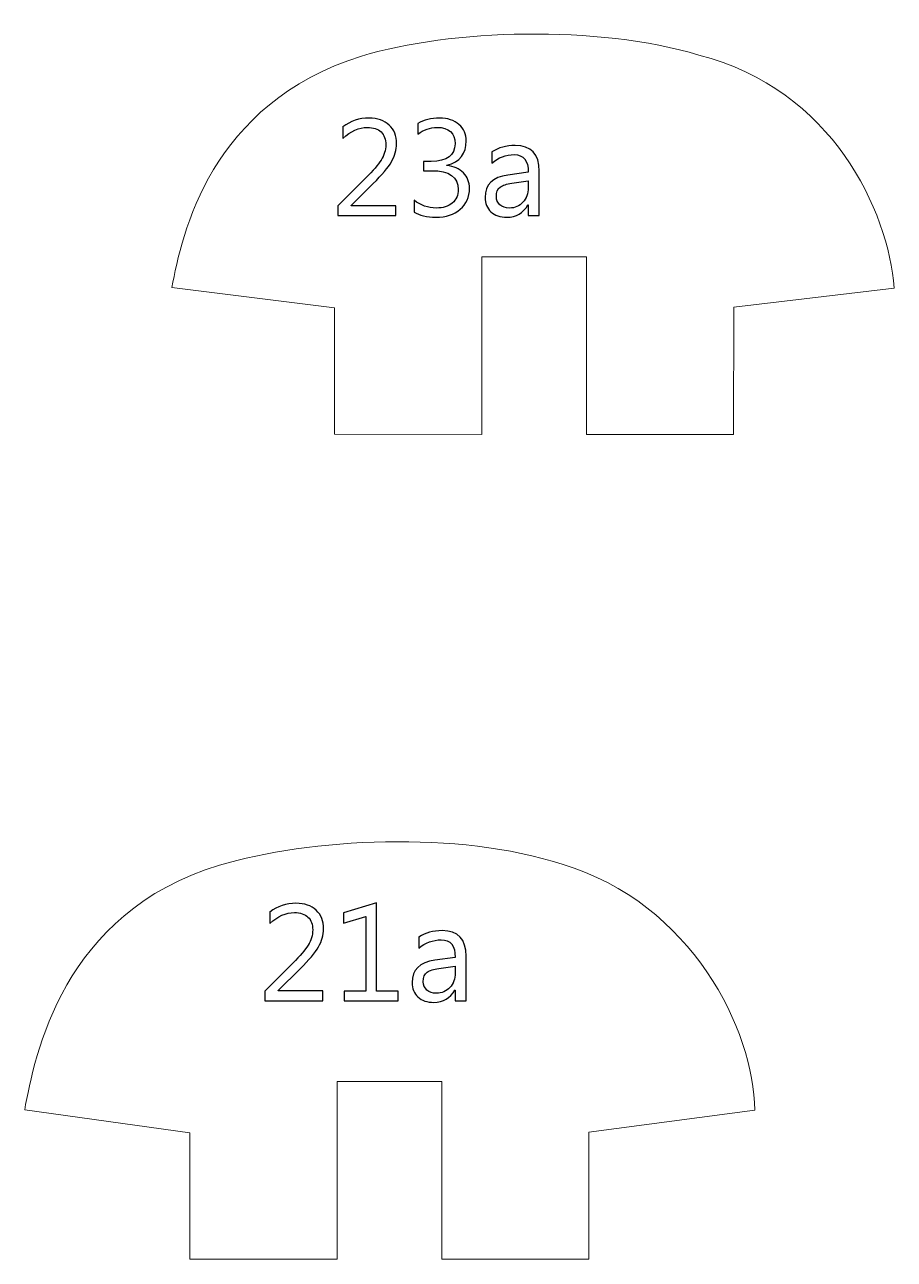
# Model space of a CAD drawing. Header units: centimetres. Extents: x -19.4 to 19.9, y -26.5 to 22.7.
# Drawn here: x -13.939 to -11.25, y -26.228 to -22.411 of the extents above; entities that cross this region are included whole.
import ezdxf

# ---------------------------------------------------------------- set-up
doc = ezdxf.new("R2010")
doc.units = ezdxf.units.CM
doc.header["$MEASUREMENT"] = 0
doc.layers.add('Camada 1', color=7, linetype='Continuous')

msp = doc.modelspace()

# ---------------------------------------------------------------- linework, layer by layer
at = {"layer": 'Camada 1', "color": 7, "lineweight": 9}
for points in [[(-12.52597, -23.12856), (-12.52597, -23.12856), (-12.20152, -23.12856), (-12.20152, -23.12856), (-12.20152, -23.12856), (-12.20152, -23.12856), (-12.20174, -23.67798), (-12.20174, -23.67798), (-12.20174, -23.67798), (-12.20174, -23.67798), (-11.74706, -23.67786), (-11.74706, -23.67786), (-11.74706, -23.67786), (-11.74706, -23.67786), (-11.74676, -23.28445), (-11.74676, -23.28445), (-11.74676, -23.28445), (-11.74676, -23.28445), (-11.24993, -23.22493), (-11.24993, -23.22493), (-11.24993, -23.22493), (-11.26925, -22.98527), (-11.43996, -22.61225), (-11.85421, -22.50441), (-11.85421, -22.50441), (-12.16905, -22.41061), (-12.62076, -22.42408), (-12.89742, -22.50777), (-12.89742, -22.50777), (-13.36666, -22.6547), (-13.45389, -23.05797), (-13.48401, -23.22341), (-13.48401, -23.22341), (-13.48401, -23.22341), (-12.9815, -23.28655), (-12.9815, -23.28655), (-12.9815, -23.28655), (-12.9815, -23.28655), (-12.98144, -23.6772), (-12.98144, -23.6772), (-12.98144, -23.6772), (-12.98144, -23.6772), (-12.52593, -23.67794), (-12.52593, -23.67794), (-12.52593, -23.67794), (-12.52593, -23.67794), (-12.52597, -23.12856), (-12.52597, -23.12856)], [(-12.97341, -25.6787), (-12.97341, -25.6787), (-12.64896, -25.6787), (-12.64896, -25.6787), (-12.64896, -25.6787), (-12.64896, -25.6787), (-12.64918, -26.22812), (-12.64918, -26.22812), (-12.64918, -26.22812), (-12.64918, -26.22812), (-12.1945, -26.228), (-12.1945, -26.228), (-12.1945, -26.228), (-12.1945, -26.228), (-12.1942, -25.83459), (-12.1942, -25.83459), (-12.1942, -25.83459), (-12.1942, -25.83459), (-11.68137, -25.76707), (-11.68137, -25.76707), (-11.68137, -25.76707), (-11.68434, -25.52039), (-11.87505, -25.12606), (-12.27763, -25.00655), (-12.27763, -25.00655), (-12.59716, -24.90106), (-13.06021, -24.92622), (-13.33687, -25.0099), (-13.33687, -25.0099), (-13.82244, -25.15449), (-13.90932, -25.60011), (-13.93944, -25.76555), (-13.93944, -25.76555), (-13.93944, -25.76555), (-13.42894, -25.83669), (-13.42894, -25.83669), (-13.42894, -25.83669), (-13.42894, -25.83669), (-13.42888, -26.22734), (-13.42888, -26.22734), (-13.42888, -26.22734), (-13.42888, -26.22734), (-12.97337, -26.22808), (-12.97337, -26.22808), (-12.97337, -26.22808), (-12.97337, -26.22808), (-12.97341, -25.6787), (-12.97341, -25.6787)]]:
    msp.add_open_spline(points, degree=3, knots=[0, 0, 0, 0, 0.0769231, 0.0769231, 0.0769231, 0.0769231, 0.1538462, 0.1538462, 0.1538462, 0.1538462, 0.2307692, 0.2307692, 0.2307692, 0.2307692, 0.3076923, 0.3076923, 0.3076923, 0.3076923, 0.3846154, 0.3846154, 0.3846154, 0.3846154, 0.4615385, 0.4615385, 0.4615385, 0.4615385, 0.5384615, 0.5384615, 0.5384615, 0.5384615, 0.6153846, 0.6153846, 0.6153846, 0.6153846, 0.6923077, 0.6923077, 0.6923077, 0.6923077, 0.7692308, 0.7692308, 0.7692308, 0.7692308, 0.8461538, 0.8461538, 0.8461538, 0.8461538, 1, 1, 1, 1], dxfattribs=at)
at = {"layer": 'Camada 1', "color": 7}
for points, knots in [([(-12.79188, -23.00084), (-12.79188, -23.00084), (-12.97053, -23.00084), (-12.97053, -23.00084), (-12.97053, -23.00084), (-12.97053, -23.00084), (-12.97053, -22.97078), (-12.97053, -22.97078), (-12.97053, -22.97078), (-12.97053, -22.97078), (-12.88417, -22.88414), (-12.88417, -22.88414), (-12.88417, -22.88414), (-12.86209, -22.86206), (-12.84635, -22.84371), (-12.83697, -22.82903), (-12.83697, -22.82903), (-12.82751, -22.81436), (-12.82279, -22.79862), (-12.82279, -22.78197), (-12.82279, -22.78197), (-12.82279, -22.7649), (-12.82766, -22.75163), (-12.83746, -22.74225), (-12.83746, -22.74225), (-12.84727, -22.73287), (-12.86117, -22.72821), (-12.87923, -22.72821), (-12.87923, -22.72821), (-12.90569, -22.72821), (-12.93102, -22.7395), (-12.95529, -22.76208), (-12.95529, -22.76208), (-12.95529, -22.76208), (-12.95529, -22.72652), (-12.95529, -22.72652), (-12.95529, -22.72652), (-12.93215, -22.70845), (-12.9052, -22.69942), (-12.87451, -22.69942), (-12.87451, -22.69942), (-12.84805, -22.69942), (-12.82723, -22.70662), (-12.81206, -22.72094), (-12.81206, -22.72094), (-12.79689, -22.73526), (-12.78934, -22.75453), (-12.78934, -22.77866), (-12.78934, -22.77866), (-12.78934, -22.79764), (-12.79456, -22.81626), (-12.80508, -22.8344), (-12.80508, -22.8344), (-12.81552, -22.85253), (-12.83436, -22.87504), (-12.86152, -22.90192), (-12.86152, -22.90192), (-12.86152, -22.90192), (-12.92989, -22.96951), (-12.92989, -22.96951), (-12.92989, -22.96951), (-12.92989, -22.96951), (-12.92989, -22.97036), (-12.92989, -22.97036), (-12.92989, -22.97036), (-12.92989, -22.97036), (-12.79188, -22.97036), (-12.79188, -22.97036), (-12.79188, -22.97036), (-12.79188, -22.97036), (-12.79188, -23.00084), (-12.79188, -23.00084)], [0, 0, 0, 0, 0.0526316, 0.0526316, 0.0526316, 0.0526316, 0.1052632, 0.1052632, 0.1052632, 0.1052632, 0.1578947, 0.1578947, 0.1578947, 0.1578947, 0.2105263, 0.2105263, 0.2105263, 0.2105263, 0.2631579, 0.2631579, 0.2631579, 0.2631579, 0.3157895, 0.3157895, 0.3157895, 0.3157895, 0.3684211, 0.3684211, 0.3684211, 0.3684211, 0.4210526, 0.4210526, 0.4210526, 0.4210526, 0.4736842, 0.4736842, 0.4736842, 0.4736842, 0.5263158, 0.5263158, 0.5263158, 0.5263158, 0.5789474, 0.5789474, 0.5789474, 0.5789474, 0.6315789, 0.6315789, 0.6315789, 0.6315789, 0.6842105, 0.6842105, 0.6842105, 0.6842105, 0.7368421, 0.7368421, 0.7368421, 0.7368421, 0.7894737, 0.7894737, 0.7894737, 0.7894737, 0.8421053, 0.8421053, 0.8421053, 0.8421053, 0.8947368, 0.8947368, 0.8947368, 0.8947368, 1, 1, 1, 1]), ([(-12.73516, -22.98983), (-12.73516, -22.98983), (-12.73516, -22.95343), (-12.73516, -22.95343), (-12.73516, -22.95343), (-12.71491, -22.96951), (-12.69198, -22.97756), (-12.6665, -22.97756), (-12.6665, -22.97756), (-12.64576, -22.97756), (-12.62925, -22.97241), (-12.6169, -22.96203), (-12.6169, -22.96203), (-12.60456, -22.95166), (-12.59842, -22.93769), (-12.59842, -22.92019), (-12.59842, -22.92019), (-12.59842, -22.88139), (-12.62593, -22.86198), (-12.6809, -22.86198), (-12.6809, -22.86198), (-12.6809, -22.86198), (-12.70552, -22.86198), (-12.70552, -22.86198), (-12.70552, -22.86198), (-12.70552, -22.86198), (-12.70552, -22.8332), (-12.70552, -22.8332), (-12.70552, -22.8332), (-12.70552, -22.8332), (-12.6821, -22.8332), (-12.6821, -22.8332), (-12.6821, -22.8332), (-12.63306, -22.8332), (-12.60858, -22.81499), (-12.60858, -22.77866), (-12.60858, -22.77866), (-12.60858, -22.745), (-12.62728, -22.72821), (-12.66467, -22.72821), (-12.66467, -22.72821), (-12.68555, -22.72821), (-12.70524, -22.73526), (-12.72373, -22.74938), (-12.72373, -22.74938), (-12.72373, -22.74938), (-12.72373, -22.71636), (-12.72373, -22.71636), (-12.72373, -22.71636), (-12.70468, -22.70507), (-12.68217, -22.69942), (-12.65627, -22.69942), (-12.65627, -22.69942), (-12.6313, -22.69942), (-12.61133, -22.70605), (-12.5963, -22.71925), (-12.5963, -22.71925), (-12.58134, -22.73251), (-12.57386, -22.74945), (-12.57386, -22.77012), (-12.57386, -22.77012), (-12.57386, -22.80914), (-12.59369, -22.83426), (-12.63341, -22.8454), (-12.63341, -22.8454), (-12.63341, -22.8454), (-12.63341, -22.84625), (-12.63341, -22.84625), (-12.63341, -22.84625), (-12.61211, -22.8483), (-12.59517, -22.85578), (-12.58261, -22.86869), (-12.58261, -22.86869), (-12.56998, -22.8816), (-12.5637, -22.89769), (-12.5637, -22.91695), (-12.5637, -22.91695), (-12.5637, -22.94362), (-12.57323, -22.96507), (-12.59235, -22.98144), (-12.59235, -22.98144), (-12.61147, -22.99774), (-12.63666, -23.00592), (-12.66792, -23.00592), (-12.66792, -23.00592), (-12.69607, -23.00592), (-12.7185, -23.00056), (-12.73516, -22.98983)], [0, 0, 0, 0, 0.0434783, 0.0434783, 0.0434783, 0.0434783, 0.0869565, 0.0869565, 0.0869565, 0.0869565, 0.1304348, 0.1304348, 0.1304348, 0.1304348, 0.173913, 0.173913, 0.173913, 0.173913, 0.2173913, 0.2173913, 0.2173913, 0.2173913, 0.2608696, 0.2608696, 0.2608696, 0.2608696, 0.3043478, 0.3043478, 0.3043478, 0.3043478, 0.3478261, 0.3478261, 0.3478261, 0.3478261, 0.3913043, 0.3913043, 0.3913043, 0.3913043, 0.4347826, 0.4347826, 0.4347826, 0.4347826, 0.4782609, 0.4782609, 0.4782609, 0.4782609, 0.5217391, 0.5217391, 0.5217391, 0.5217391, 0.5652174, 0.5652174, 0.5652174, 0.5652174, 0.6086957, 0.6086957, 0.6086957, 0.6086957, 0.6521739, 0.6521739, 0.6521739, 0.6521739, 0.6956522, 0.6956522, 0.6956522, 0.6956522, 0.7391304, 0.7391304, 0.7391304, 0.7391304, 0.7826087, 0.7826087, 0.7826087, 0.7826087, 0.826087, 0.826087, 0.826087, 0.826087, 0.8695652, 0.8695652, 0.8695652, 0.8695652, 0.9130435, 0.9130435, 0.9130435, 0.9130435, 1, 1, 1, 1]), ([(-12.34822, -23.00084), (-12.34822, -23.00084), (-12.38209, -23.00084), (-12.38209, -23.00084), (-12.38209, -23.00084), (-12.38209, -23.00084), (-12.38209, -22.96775), (-12.38209, -22.96775), (-12.38209, -22.96775), (-12.38209, -22.96775), (-12.38294, -22.96775), (-12.38294, -22.96775), (-12.38294, -22.96775), (-12.39768, -22.99322), (-12.41934, -23.00592), (-12.44806, -23.00592), (-12.44806, -23.00592), (-12.46916, -23.00592), (-12.48567, -23.00035), (-12.49759, -22.98913), (-12.49759, -22.98913), (-12.50952, -22.97798), (-12.51544, -22.96316), (-12.51544, -22.94468), (-12.51544, -22.94468), (-12.51544, -22.90509), (-12.49216, -22.88202), (-12.44559, -22.87553), (-12.44559, -22.87553), (-12.44559, -22.87553), (-12.38209, -22.86664), (-12.38209, -22.86664), (-12.38209, -22.86664), (-12.38209, -22.83052), (-12.39663, -22.81245), (-12.42569, -22.81245), (-12.42569, -22.81245), (-12.45117, -22.81245), (-12.47417, -22.8212), (-12.4947, -22.8387), (-12.4947, -22.8387), (-12.4947, -22.8387), (-12.4947, -22.80399), (-12.4947, -22.80399), (-12.4947, -22.80399), (-12.47389, -22.79072), (-12.44997, -22.78409), (-12.4228, -22.78409), (-12.4228, -22.78409), (-12.37306, -22.78409), (-12.34822, -22.81041), (-12.34822, -22.86311), (-12.34822, -22.86311), (-12.34822, -22.86311), (-12.34822, -23.00084), (-12.34822, -23.00084)], [0, 0, 0, 0, 0.0666667, 0.0666667, 0.0666667, 0.0666667, 0.1333333, 0.1333333, 0.1333333, 0.1333333, 0.2, 0.2, 0.2, 0.2, 0.2666667, 0.2666667, 0.2666667, 0.2666667, 0.3333333, 0.3333333, 0.3333333, 0.3333333, 0.4, 0.4, 0.4, 0.4, 0.4666667, 0.4666667, 0.4666667, 0.4666667, 0.5333333, 0.5333333, 0.5333333, 0.5333333, 0.6, 0.6, 0.6, 0.6, 0.6666667, 0.6666667, 0.6666667, 0.6666667, 0.7333333, 0.7333333, 0.7333333, 0.7333333, 0.8, 0.8, 0.8, 0.8, 0.8666667, 0.8666667, 0.8666667, 0.8666667, 1, 1, 1, 1]), ([(-12.38209, -22.89373), (-12.38209, -22.89373), (-12.43317, -22.90079), (-12.43317, -22.90079), (-12.43317, -22.90079), (-12.44891, -22.90298), (-12.46076, -22.90693), (-12.46873, -22.9125), (-12.46873, -22.9125), (-12.47671, -22.91815), (-12.48073, -22.92803), (-12.48073, -22.94228), (-12.48073, -22.94228), (-12.48073, -22.95265), (-12.47706, -22.96112), (-12.46965, -22.96768), (-12.46965, -22.96768), (-12.46231, -22.97424), (-12.45244, -22.97756), (-12.44023, -22.97756), (-12.44023, -22.97756), (-12.42337, -22.97756), (-12.40947, -22.97163), (-12.39853, -22.95985), (-12.39853, -22.95985), (-12.38759, -22.94799), (-12.38209, -22.93304), (-12.38209, -22.9149), (-12.38209, -22.9149), (-12.38209, -22.9149), (-12.38209, -22.89373), (-12.38209, -22.89373)], [0, 0, 0, 0, 0.1111111, 0.1111111, 0.1111111, 0.1111111, 0.2222222, 0.2222222, 0.2222222, 0.2222222, 0.3333333, 0.3333333, 0.3333333, 0.3333333, 0.4444444, 0.4444444, 0.4444444, 0.4444444, 0.5555556, 0.5555556, 0.5555556, 0.5555556, 0.6666667, 0.6666667, 0.6666667, 0.6666667, 0.7777778, 0.7777778, 0.7777778, 0.7777778, 1, 1, 1, 1]), ([(-13.01772, -25.42862), (-13.01772, -25.42862), (-13.19637, -25.42862), (-13.19637, -25.42862), (-13.19637, -25.42862), (-13.19637, -25.42862), (-13.19637, -25.39856), (-13.19637, -25.39856), (-13.19637, -25.39856), (-13.19637, -25.39856), (-13.11001, -25.31192), (-13.11001, -25.31192), (-13.11001, -25.31192), (-13.08793, -25.28984), (-13.07219, -25.27149), (-13.06281, -25.25681), (-13.06281, -25.25681), (-13.05335, -25.24214), (-13.04863, -25.2264), (-13.04863, -25.20975), (-13.04863, -25.20975), (-13.04863, -25.19268), (-13.0535, -25.17941), (-13.0633, -25.17003), (-13.0633, -25.17003), (-13.07311, -25.16065), (-13.08701, -25.15599), (-13.10507, -25.15599), (-13.10507, -25.15599), (-13.13153, -25.15599), (-13.15686, -25.16728), (-13.18113, -25.18986), (-13.18113, -25.18986), (-13.18113, -25.18986), (-13.18113, -25.1543), (-13.18113, -25.1543), (-13.18113, -25.1543), (-13.15799, -25.13623), (-13.13104, -25.1272), (-13.10035, -25.1272), (-13.10035, -25.1272), (-13.07389, -25.1272), (-13.05307, -25.1344), (-13.0379, -25.14872), (-13.0379, -25.14872), (-13.02273, -25.16304), (-13.01518, -25.18231), (-13.01518, -25.20644), (-13.01518, -25.20644), (-13.01518, -25.22542), (-13.0204, -25.24404), (-13.03092, -25.26218), (-13.03092, -25.26218), (-13.04136, -25.28031), (-13.0602, -25.30282), (-13.08736, -25.3297), (-13.08736, -25.3297), (-13.08736, -25.3297), (-13.15573, -25.39729), (-13.15573, -25.39729), (-13.15573, -25.39729), (-13.15573, -25.39729), (-13.15573, -25.39814), (-13.15573, -25.39814), (-13.15573, -25.39814), (-13.15573, -25.39814), (-13.01772, -25.39814), (-13.01772, -25.39814), (-13.01772, -25.39814), (-13.01772, -25.39814), (-13.01772, -25.42862), (-13.01772, -25.42862)], [0, 0, 0, 0, 0.0526316, 0.0526316, 0.0526316, 0.0526316, 0.1052632, 0.1052632, 0.1052632, 0.1052632, 0.1578947, 0.1578947, 0.1578947, 0.1578947, 0.2105263, 0.2105263, 0.2105263, 0.2105263, 0.2631579, 0.2631579, 0.2631579, 0.2631579, 0.3157895, 0.3157895, 0.3157895, 0.3157895, 0.3684211, 0.3684211, 0.3684211, 0.3684211, 0.4210526, 0.4210526, 0.4210526, 0.4210526, 0.4736842, 0.4736842, 0.4736842, 0.4736842, 0.5263158, 0.5263158, 0.5263158, 0.5263158, 0.5789474, 0.5789474, 0.5789474, 0.5789474, 0.6315789, 0.6315789, 0.6315789, 0.6315789, 0.6842105, 0.6842105, 0.6842105, 0.6842105, 0.7368421, 0.7368421, 0.7368421, 0.7368421, 0.7894737, 0.7894737, 0.7894737, 0.7894737, 0.8421053, 0.8421053, 0.8421053, 0.8421053, 0.8947368, 0.8947368, 0.8947368, 0.8947368, 1, 1, 1, 1]), ([(-12.78404, -25.42862), (-12.78404, -25.42862), (-12.95168, -25.42862), (-12.95168, -25.42862), (-12.95168, -25.42862), (-12.95168, -25.42862), (-12.95168, -25.39899), (-12.95168, -25.39899), (-12.95168, -25.39899), (-12.95168, -25.39899), (-12.8848, -25.39899), (-12.8848, -25.39899), (-12.8848, -25.39899), (-12.8848, -25.39899), (-12.8848, -25.16855), (-12.8848, -25.16855), (-12.8848, -25.16855), (-12.8848, -25.16855), (-12.95338, -25.18901), (-12.95338, -25.18901), (-12.95338, -25.18901), (-12.95338, -25.18901), (-12.95338, -25.15684), (-12.95338, -25.15684), (-12.95338, -25.15684), (-12.95338, -25.15684), (-12.85093, -25.12551), (-12.85093, -25.12551), (-12.85093, -25.12551), (-12.85093, -25.12551), (-12.85093, -25.39899), (-12.85093, -25.39899), (-12.85093, -25.39899), (-12.85093, -25.39899), (-12.78404, -25.39899), (-12.78404, -25.39899), (-12.78404, -25.39899), (-12.78404, -25.39899), (-12.78404, -25.42862), (-12.78404, -25.42862)], [0, 0, 0, 0, 0.0909091, 0.0909091, 0.0909091, 0.0909091, 0.1818182, 0.1818182, 0.1818182, 0.1818182, 0.2727273, 0.2727273, 0.2727273, 0.2727273, 0.3636364, 0.3636364, 0.3636364, 0.3636364, 0.4545455, 0.4545455, 0.4545455, 0.4545455, 0.5454545, 0.5454545, 0.5454545, 0.5454545, 0.6363636, 0.6363636, 0.6363636, 0.6363636, 0.7272727, 0.7272727, 0.7272727, 0.7272727, 0.8181818, 0.8181818, 0.8181818, 0.8181818, 1, 1, 1, 1]), ([(-12.57406, -25.42862), (-12.57406, -25.42862), (-12.60793, -25.42862), (-12.60793, -25.42862), (-12.60793, -25.42862), (-12.60793, -25.42862), (-12.60793, -25.39553), (-12.60793, -25.39553), (-12.60793, -25.39553), (-12.60793, -25.39553), (-12.60878, -25.39553), (-12.60878, -25.39553), (-12.60878, -25.39553), (-12.62352, -25.421), (-12.64518, -25.4337), (-12.6739, -25.4337), (-12.6739, -25.4337), (-12.695, -25.4337), (-12.71151, -25.42813), (-12.72343, -25.41691), (-12.72343, -25.41691), (-12.73536, -25.40576), (-12.74128, -25.39094), (-12.74128, -25.37246), (-12.74128, -25.37246), (-12.74128, -25.33287), (-12.718, -25.3098), (-12.67143, -25.30331), (-12.67143, -25.30331), (-12.67143, -25.30331), (-12.60793, -25.29442), (-12.60793, -25.29442), (-12.60793, -25.29442), (-12.60793, -25.2583), (-12.62247, -25.24023), (-12.65153, -25.24023), (-12.65153, -25.24023), (-12.67701, -25.24023), (-12.70001, -25.24898), (-12.72054, -25.26648), (-12.72054, -25.26648), (-12.72054, -25.26648), (-12.72054, -25.23177), (-12.72054, -25.23177), (-12.72054, -25.23177), (-12.69973, -25.2185), (-12.67581, -25.21187), (-12.64864, -25.21187), (-12.64864, -25.21187), (-12.5989, -25.21187), (-12.57406, -25.23819), (-12.57406, -25.29089), (-12.57406, -25.29089), (-12.57406, -25.29089), (-12.57406, -25.42862), (-12.57406, -25.42862)], [0, 0, 0, 0, 0.0666667, 0.0666667, 0.0666667, 0.0666667, 0.1333333, 0.1333333, 0.1333333, 0.1333333, 0.2, 0.2, 0.2, 0.2, 0.2666667, 0.2666667, 0.2666667, 0.2666667, 0.3333333, 0.3333333, 0.3333333, 0.3333333, 0.4, 0.4, 0.4, 0.4, 0.4666667, 0.4666667, 0.4666667, 0.4666667, 0.5333333, 0.5333333, 0.5333333, 0.5333333, 0.6, 0.6, 0.6, 0.6, 0.6666667, 0.6666667, 0.6666667, 0.6666667, 0.7333333, 0.7333333, 0.7333333, 0.7333333, 0.8, 0.8, 0.8, 0.8, 0.8666667, 0.8666667, 0.8666667, 0.8666667, 1, 1, 1, 1]), ([(-12.60793, -25.32151), (-12.60793, -25.32151), (-12.65901, -25.32857), (-12.65901, -25.32857), (-12.65901, -25.32857), (-12.67475, -25.33076), (-12.6866, -25.33471), (-12.69457, -25.34028), (-12.69457, -25.34028), (-12.70255, -25.34593), (-12.70657, -25.35581), (-12.70657, -25.37006), (-12.70657, -25.37006), (-12.70657, -25.38043), (-12.7029, -25.3889), (-12.69549, -25.39546), (-12.69549, -25.39546), (-12.68815, -25.40202), (-12.67828, -25.40534), (-12.66607, -25.40534), (-12.66607, -25.40534), (-12.64921, -25.40534), (-12.63531, -25.39941), (-12.62437, -25.38763), (-12.62437, -25.38763), (-12.61343, -25.37577), (-12.60793, -25.36082), (-12.60793, -25.34268), (-12.60793, -25.34268), (-12.60793, -25.34268), (-12.60793, -25.32151), (-12.60793, -25.32151)], [0, 0, 0, 0, 0.1111111, 0.1111111, 0.1111111, 0.1111111, 0.2222222, 0.2222222, 0.2222222, 0.2222222, 0.3333333, 0.3333333, 0.3333333, 0.3333333, 0.4444444, 0.4444444, 0.4444444, 0.4444444, 0.5555556, 0.5555556, 0.5555556, 0.5555556, 0.6666667, 0.6666667, 0.6666667, 0.6666667, 0.7777778, 0.7777778, 0.7777778, 0.7777778, 1, 1, 1, 1])]:
    msp.add_open_spline(points, degree=3, knots=knots, dxfattribs=at)
at = {"layer": 'Camada 1', "color": 250, "lineweight": 9}
for points, knots in [([(-12.79188, -23.00084), (-12.79188, -23.00084), (-12.97053, -23.00084), (-12.97053, -23.00084), (-12.97053, -23.00084), (-12.97053, -23.00084), (-12.97053, -22.97078), (-12.97053, -22.97078), (-12.97053, -22.97078), (-12.97053, -22.97078), (-12.88417, -22.88414), (-12.88417, -22.88414), (-12.88417, -22.88414), (-12.86209, -22.86206), (-12.84635, -22.84371), (-12.83697, -22.82903), (-12.83697, -22.82903), (-12.82751, -22.81436), (-12.82279, -22.79862), (-12.82279, -22.78197), (-12.82279, -22.78197), (-12.82279, -22.7649), (-12.82766, -22.75163), (-12.83746, -22.74225), (-12.83746, -22.74225), (-12.84727, -22.73287), (-12.86117, -22.72821), (-12.87923, -22.72821), (-12.87923, -22.72821), (-12.90569, -22.72821), (-12.93102, -22.7395), (-12.95529, -22.76208), (-12.95529, -22.76208), (-12.95529, -22.76208), (-12.95529, -22.72652), (-12.95529, -22.72652), (-12.95529, -22.72652), (-12.93215, -22.70845), (-12.9052, -22.69942), (-12.87451, -22.69942), (-12.87451, -22.69942), (-12.84805, -22.69942), (-12.82723, -22.70662), (-12.81206, -22.72094), (-12.81206, -22.72094), (-12.79689, -22.73526), (-12.78934, -22.75453), (-12.78934, -22.77866), (-12.78934, -22.77866), (-12.78934, -22.79764), (-12.79456, -22.81626), (-12.80508, -22.8344), (-12.80508, -22.8344), (-12.81552, -22.85253), (-12.83436, -22.87504), (-12.86152, -22.90192), (-12.86152, -22.90192), (-12.86152, -22.90192), (-12.92989, -22.96951), (-12.92989, -22.96951), (-12.92989, -22.96951), (-12.92989, -22.96951), (-12.92989, -22.97036), (-12.92989, -22.97036), (-12.92989, -22.97036), (-12.92989, -22.97036), (-12.79188, -22.97036), (-12.79188, -22.97036), (-12.79188, -22.97036), (-12.79188, -22.97036), (-12.79188, -23.00084), (-12.79188, -23.00084)], [0, 0, 0, 0, 0.0526316, 0.0526316, 0.0526316, 0.0526316, 0.1052632, 0.1052632, 0.1052632, 0.1052632, 0.1578947, 0.1578947, 0.1578947, 0.1578947, 0.2105263, 0.2105263, 0.2105263, 0.2105263, 0.2631579, 0.2631579, 0.2631579, 0.2631579, 0.3157895, 0.3157895, 0.3157895, 0.3157895, 0.3684211, 0.3684211, 0.3684211, 0.3684211, 0.4210526, 0.4210526, 0.4210526, 0.4210526, 0.4736842, 0.4736842, 0.4736842, 0.4736842, 0.5263158, 0.5263158, 0.5263158, 0.5263158, 0.5789474, 0.5789474, 0.5789474, 0.5789474, 0.6315789, 0.6315789, 0.6315789, 0.6315789, 0.6842105, 0.6842105, 0.6842105, 0.6842105, 0.7368421, 0.7368421, 0.7368421, 0.7368421, 0.7894737, 0.7894737, 0.7894737, 0.7894737, 0.8421053, 0.8421053, 0.8421053, 0.8421053, 0.8947368, 0.8947368, 0.8947368, 0.8947368, 1, 1, 1, 1]), ([(-12.73516, -22.98983), (-12.73516, -22.98983), (-12.73516, -22.95343), (-12.73516, -22.95343), (-12.73516, -22.95343), (-12.71491, -22.96951), (-12.69198, -22.97756), (-12.6665, -22.97756), (-12.6665, -22.97756), (-12.64576, -22.97756), (-12.62925, -22.97241), (-12.6169, -22.96203), (-12.6169, -22.96203), (-12.60456, -22.95166), (-12.59842, -22.93769), (-12.59842, -22.92019), (-12.59842, -22.92019), (-12.59842, -22.88139), (-12.62593, -22.86198), (-12.6809, -22.86198), (-12.6809, -22.86198), (-12.6809, -22.86198), (-12.70552, -22.86198), (-12.70552, -22.86198), (-12.70552, -22.86198), (-12.70552, -22.86198), (-12.70552, -22.8332), (-12.70552, -22.8332), (-12.70552, -22.8332), (-12.70552, -22.8332), (-12.6821, -22.8332), (-12.6821, -22.8332), (-12.6821, -22.8332), (-12.63306, -22.8332), (-12.60858, -22.81499), (-12.60858, -22.77866), (-12.60858, -22.77866), (-12.60858, -22.745), (-12.62728, -22.72821), (-12.66467, -22.72821), (-12.66467, -22.72821), (-12.68555, -22.72821), (-12.70524, -22.73526), (-12.72373, -22.74938), (-12.72373, -22.74938), (-12.72373, -22.74938), (-12.72373, -22.71636), (-12.72373, -22.71636), (-12.72373, -22.71636), (-12.70468, -22.70507), (-12.68217, -22.69942), (-12.65627, -22.69942), (-12.65627, -22.69942), (-12.6313, -22.69942), (-12.61133, -22.70605), (-12.5963, -22.71925), (-12.5963, -22.71925), (-12.58134, -22.73251), (-12.57386, -22.74945), (-12.57386, -22.77012), (-12.57386, -22.77012), (-12.57386, -22.80914), (-12.59369, -22.83426), (-12.63341, -22.8454), (-12.63341, -22.8454), (-12.63341, -22.8454), (-12.63341, -22.84625), (-12.63341, -22.84625), (-12.63341, -22.84625), (-12.61211, -22.8483), (-12.59517, -22.85578), (-12.58261, -22.86869), (-12.58261, -22.86869), (-12.56998, -22.8816), (-12.5637, -22.89769), (-12.5637, -22.91695), (-12.5637, -22.91695), (-12.5637, -22.94362), (-12.57323, -22.96507), (-12.59235, -22.98144), (-12.59235, -22.98144), (-12.61147, -22.99774), (-12.63666, -23.00592), (-12.66792, -23.00592), (-12.66792, -23.00592), (-12.69607, -23.00592), (-12.7185, -23.00056), (-12.73516, -22.98983)], [0, 0, 0, 0, 0.0434783, 0.0434783, 0.0434783, 0.0434783, 0.0869565, 0.0869565, 0.0869565, 0.0869565, 0.1304348, 0.1304348, 0.1304348, 0.1304348, 0.173913, 0.173913, 0.173913, 0.173913, 0.2173913, 0.2173913, 0.2173913, 0.2173913, 0.2608696, 0.2608696, 0.2608696, 0.2608696, 0.3043478, 0.3043478, 0.3043478, 0.3043478, 0.3478261, 0.3478261, 0.3478261, 0.3478261, 0.3913043, 0.3913043, 0.3913043, 0.3913043, 0.4347826, 0.4347826, 0.4347826, 0.4347826, 0.4782609, 0.4782609, 0.4782609, 0.4782609, 0.5217391, 0.5217391, 0.5217391, 0.5217391, 0.5652174, 0.5652174, 0.5652174, 0.5652174, 0.6086957, 0.6086957, 0.6086957, 0.6086957, 0.6521739, 0.6521739, 0.6521739, 0.6521739, 0.6956522, 0.6956522, 0.6956522, 0.6956522, 0.7391304, 0.7391304, 0.7391304, 0.7391304, 0.7826087, 0.7826087, 0.7826087, 0.7826087, 0.826087, 0.826087, 0.826087, 0.826087, 0.8695652, 0.8695652, 0.8695652, 0.8695652, 0.9130435, 0.9130435, 0.9130435, 0.9130435, 1, 1, 1, 1]), ([(-12.34822, -23.00084), (-12.34822, -23.00084), (-12.38209, -23.00084), (-12.38209, -23.00084), (-12.38209, -23.00084), (-12.38209, -23.00084), (-12.38209, -22.96775), (-12.38209, -22.96775), (-12.38209, -22.96775), (-12.38209, -22.96775), (-12.38294, -22.96775), (-12.38294, -22.96775), (-12.38294, -22.96775), (-12.39768, -22.99322), (-12.41934, -23.00592), (-12.44806, -23.00592), (-12.44806, -23.00592), (-12.46916, -23.00592), (-12.48567, -23.00035), (-12.49759, -22.98913), (-12.49759, -22.98913), (-12.50952, -22.97798), (-12.51544, -22.96316), (-12.51544, -22.94468), (-12.51544, -22.94468), (-12.51544, -22.90509), (-12.49216, -22.88202), (-12.44559, -22.87553), (-12.44559, -22.87553), (-12.44559, -22.87553), (-12.38209, -22.86664), (-12.38209, -22.86664), (-12.38209, -22.86664), (-12.38209, -22.83052), (-12.39663, -22.81245), (-12.42569, -22.81245), (-12.42569, -22.81245), (-12.45117, -22.81245), (-12.47417, -22.8212), (-12.4947, -22.8387), (-12.4947, -22.8387), (-12.4947, -22.8387), (-12.4947, -22.80399), (-12.4947, -22.80399), (-12.4947, -22.80399), (-12.47389, -22.79072), (-12.44997, -22.78409), (-12.4228, -22.78409), (-12.4228, -22.78409), (-12.37306, -22.78409), (-12.34822, -22.81041), (-12.34822, -22.86311), (-12.34822, -22.86311), (-12.34822, -22.86311), (-12.34822, -23.00084), (-12.34822, -23.00084)], [0, 0, 0, 0, 0.0666667, 0.0666667, 0.0666667, 0.0666667, 0.1333333, 0.1333333, 0.1333333, 0.1333333, 0.2, 0.2, 0.2, 0.2, 0.2666667, 0.2666667, 0.2666667, 0.2666667, 0.3333333, 0.3333333, 0.3333333, 0.3333333, 0.4, 0.4, 0.4, 0.4, 0.4666667, 0.4666667, 0.4666667, 0.4666667, 0.5333333, 0.5333333, 0.5333333, 0.5333333, 0.6, 0.6, 0.6, 0.6, 0.6666667, 0.6666667, 0.6666667, 0.6666667, 0.7333333, 0.7333333, 0.7333333, 0.7333333, 0.8, 0.8, 0.8, 0.8, 0.8666667, 0.8666667, 0.8666667, 0.8666667, 1, 1, 1, 1]), ([(-12.38209, -22.89373), (-12.38209, -22.89373), (-12.43317, -22.90079), (-12.43317, -22.90079), (-12.43317, -22.90079), (-12.44891, -22.90298), (-12.46076, -22.90693), (-12.46873, -22.9125), (-12.46873, -22.9125), (-12.47671, -22.91815), (-12.48073, -22.92803), (-12.48073, -22.94228), (-12.48073, -22.94228), (-12.48073, -22.95265), (-12.47706, -22.96112), (-12.46965, -22.96768), (-12.46965, -22.96768), (-12.46231, -22.97424), (-12.45244, -22.97756), (-12.44023, -22.97756), (-12.44023, -22.97756), (-12.42337, -22.97756), (-12.40947, -22.97163), (-12.39853, -22.95985), (-12.39853, -22.95985), (-12.38759, -22.94799), (-12.38209, -22.93304), (-12.38209, -22.9149), (-12.38209, -22.9149), (-12.38209, -22.9149), (-12.38209, -22.89373), (-12.38209, -22.89373)], [0, 0, 0, 0, 0.1111111, 0.1111111, 0.1111111, 0.1111111, 0.2222222, 0.2222222, 0.2222222, 0.2222222, 0.3333333, 0.3333333, 0.3333333, 0.3333333, 0.4444444, 0.4444444, 0.4444444, 0.4444444, 0.5555556, 0.5555556, 0.5555556, 0.5555556, 0.6666667, 0.6666667, 0.6666667, 0.6666667, 0.7777778, 0.7777778, 0.7777778, 0.7777778, 1, 1, 1, 1]), ([(-13.01772, -25.42862), (-13.01772, -25.42862), (-13.19637, -25.42862), (-13.19637, -25.42862), (-13.19637, -25.42862), (-13.19637, -25.42862), (-13.19637, -25.39856), (-13.19637, -25.39856), (-13.19637, -25.39856), (-13.19637, -25.39856), (-13.11001, -25.31192), (-13.11001, -25.31192), (-13.11001, -25.31192), (-13.08793, -25.28984), (-13.07219, -25.27149), (-13.06281, -25.25681), (-13.06281, -25.25681), (-13.05335, -25.24214), (-13.04863, -25.2264), (-13.04863, -25.20975), (-13.04863, -25.20975), (-13.04863, -25.19268), (-13.0535, -25.17941), (-13.0633, -25.17003), (-13.0633, -25.17003), (-13.07311, -25.16065), (-13.08701, -25.15599), (-13.10507, -25.15599), (-13.10507, -25.15599), (-13.13153, -25.15599), (-13.15686, -25.16728), (-13.18113, -25.18986), (-13.18113, -25.18986), (-13.18113, -25.18986), (-13.18113, -25.1543), (-13.18113, -25.1543), (-13.18113, -25.1543), (-13.15799, -25.13623), (-13.13104, -25.1272), (-13.10035, -25.1272), (-13.10035, -25.1272), (-13.07389, -25.1272), (-13.05307, -25.1344), (-13.0379, -25.14872), (-13.0379, -25.14872), (-13.02273, -25.16304), (-13.01518, -25.18231), (-13.01518, -25.20644), (-13.01518, -25.20644), (-13.01518, -25.22542), (-13.0204, -25.24404), (-13.03092, -25.26218), (-13.03092, -25.26218), (-13.04136, -25.28031), (-13.0602, -25.30282), (-13.08736, -25.3297), (-13.08736, -25.3297), (-13.08736, -25.3297), (-13.15573, -25.39729), (-13.15573, -25.39729), (-13.15573, -25.39729), (-13.15573, -25.39729), (-13.15573, -25.39814), (-13.15573, -25.39814), (-13.15573, -25.39814), (-13.15573, -25.39814), (-13.01772, -25.39814), (-13.01772, -25.39814), (-13.01772, -25.39814), (-13.01772, -25.39814), (-13.01772, -25.42862), (-13.01772, -25.42862)], [0, 0, 0, 0, 0.0526316, 0.0526316, 0.0526316, 0.0526316, 0.1052632, 0.1052632, 0.1052632, 0.1052632, 0.1578947, 0.1578947, 0.1578947, 0.1578947, 0.2105263, 0.2105263, 0.2105263, 0.2105263, 0.2631579, 0.2631579, 0.2631579, 0.2631579, 0.3157895, 0.3157895, 0.3157895, 0.3157895, 0.3684211, 0.3684211, 0.3684211, 0.3684211, 0.4210526, 0.4210526, 0.4210526, 0.4210526, 0.4736842, 0.4736842, 0.4736842, 0.4736842, 0.5263158, 0.5263158, 0.5263158, 0.5263158, 0.5789474, 0.5789474, 0.5789474, 0.5789474, 0.6315789, 0.6315789, 0.6315789, 0.6315789, 0.6842105, 0.6842105, 0.6842105, 0.6842105, 0.7368421, 0.7368421, 0.7368421, 0.7368421, 0.7894737, 0.7894737, 0.7894737, 0.7894737, 0.8421053, 0.8421053, 0.8421053, 0.8421053, 0.8947368, 0.8947368, 0.8947368, 0.8947368, 1, 1, 1, 1]), ([(-12.78404, -25.42862), (-12.78404, -25.42862), (-12.95168, -25.42862), (-12.95168, -25.42862), (-12.95168, -25.42862), (-12.95168, -25.42862), (-12.95168, -25.39899), (-12.95168, -25.39899), (-12.95168, -25.39899), (-12.95168, -25.39899), (-12.8848, -25.39899), (-12.8848, -25.39899), (-12.8848, -25.39899), (-12.8848, -25.39899), (-12.8848, -25.16855), (-12.8848, -25.16855), (-12.8848, -25.16855), (-12.8848, -25.16855), (-12.95338, -25.18901), (-12.95338, -25.18901), (-12.95338, -25.18901), (-12.95338, -25.18901), (-12.95338, -25.15684), (-12.95338, -25.15684), (-12.95338, -25.15684), (-12.95338, -25.15684), (-12.85093, -25.12551), (-12.85093, -25.12551), (-12.85093, -25.12551), (-12.85093, -25.12551), (-12.85093, -25.39899), (-12.85093, -25.39899), (-12.85093, -25.39899), (-12.85093, -25.39899), (-12.78404, -25.39899), (-12.78404, -25.39899), (-12.78404, -25.39899), (-12.78404, -25.39899), (-12.78404, -25.42862), (-12.78404, -25.42862)], [0, 0, 0, 0, 0.0909091, 0.0909091, 0.0909091, 0.0909091, 0.1818182, 0.1818182, 0.1818182, 0.1818182, 0.2727273, 0.2727273, 0.2727273, 0.2727273, 0.3636364, 0.3636364, 0.3636364, 0.3636364, 0.4545455, 0.4545455, 0.4545455, 0.4545455, 0.5454545, 0.5454545, 0.5454545, 0.5454545, 0.6363636, 0.6363636, 0.6363636, 0.6363636, 0.7272727, 0.7272727, 0.7272727, 0.7272727, 0.8181818, 0.8181818, 0.8181818, 0.8181818, 1, 1, 1, 1]), ([(-12.57406, -25.42862), (-12.57406, -25.42862), (-12.60793, -25.42862), (-12.60793, -25.42862), (-12.60793, -25.42862), (-12.60793, -25.42862), (-12.60793, -25.39553), (-12.60793, -25.39553), (-12.60793, -25.39553), (-12.60793, -25.39553), (-12.60878, -25.39553), (-12.60878, -25.39553), (-12.60878, -25.39553), (-12.62352, -25.421), (-12.64518, -25.4337), (-12.6739, -25.4337), (-12.6739, -25.4337), (-12.695, -25.4337), (-12.71151, -25.42813), (-12.72343, -25.41691), (-12.72343, -25.41691), (-12.73536, -25.40576), (-12.74128, -25.39094), (-12.74128, -25.37246), (-12.74128, -25.37246), (-12.74128, -25.33287), (-12.718, -25.3098), (-12.67143, -25.30331), (-12.67143, -25.30331), (-12.67143, -25.30331), (-12.60793, -25.29442), (-12.60793, -25.29442), (-12.60793, -25.29442), (-12.60793, -25.2583), (-12.62247, -25.24023), (-12.65153, -25.24023), (-12.65153, -25.24023), (-12.67701, -25.24023), (-12.70001, -25.24898), (-12.72054, -25.26648), (-12.72054, -25.26648), (-12.72054, -25.26648), (-12.72054, -25.23177), (-12.72054, -25.23177), (-12.72054, -25.23177), (-12.69973, -25.2185), (-12.67581, -25.21187), (-12.64864, -25.21187), (-12.64864, -25.21187), (-12.5989, -25.21187), (-12.57406, -25.23819), (-12.57406, -25.29089), (-12.57406, -25.29089), (-12.57406, -25.29089), (-12.57406, -25.42862), (-12.57406, -25.42862)], [0, 0, 0, 0, 0.0666667, 0.0666667, 0.0666667, 0.0666667, 0.1333333, 0.1333333, 0.1333333, 0.1333333, 0.2, 0.2, 0.2, 0.2, 0.2666667, 0.2666667, 0.2666667, 0.2666667, 0.3333333, 0.3333333, 0.3333333, 0.3333333, 0.4, 0.4, 0.4, 0.4, 0.4666667, 0.4666667, 0.4666667, 0.4666667, 0.5333333, 0.5333333, 0.5333333, 0.5333333, 0.6, 0.6, 0.6, 0.6, 0.6666667, 0.6666667, 0.6666667, 0.6666667, 0.7333333, 0.7333333, 0.7333333, 0.7333333, 0.8, 0.8, 0.8, 0.8, 0.8666667, 0.8666667, 0.8666667, 0.8666667, 1, 1, 1, 1]), ([(-12.60793, -25.32151), (-12.60793, -25.32151), (-12.65901, -25.32857), (-12.65901, -25.32857), (-12.65901, -25.32857), (-12.67475, -25.33076), (-12.6866, -25.33471), (-12.69457, -25.34028), (-12.69457, -25.34028), (-12.70255, -25.34593), (-12.70657, -25.35581), (-12.70657, -25.37006), (-12.70657, -25.37006), (-12.70657, -25.38043), (-12.7029, -25.3889), (-12.69549, -25.39546), (-12.69549, -25.39546), (-12.68815, -25.40202), (-12.67828, -25.40534), (-12.66607, -25.40534), (-12.66607, -25.40534), (-12.64921, -25.40534), (-12.63531, -25.39941), (-12.62437, -25.38763), (-12.62437, -25.38763), (-12.61343, -25.37577), (-12.60793, -25.36082), (-12.60793, -25.34268), (-12.60793, -25.34268), (-12.60793, -25.34268), (-12.60793, -25.32151), (-12.60793, -25.32151)], [0, 0, 0, 0, 0.1111111, 0.1111111, 0.1111111, 0.1111111, 0.2222222, 0.2222222, 0.2222222, 0.2222222, 0.3333333, 0.3333333, 0.3333333, 0.3333333, 0.4444444, 0.4444444, 0.4444444, 0.4444444, 0.5555556, 0.5555556, 0.5555556, 0.5555556, 0.6666667, 0.6666667, 0.6666667, 0.6666667, 0.7777778, 0.7777778, 0.7777778, 0.7777778, 1, 1, 1, 1])]:
    msp.add_open_spline(points, degree=3, knots=knots, dxfattribs=at)

doc.saveas('drawing.dxf')
